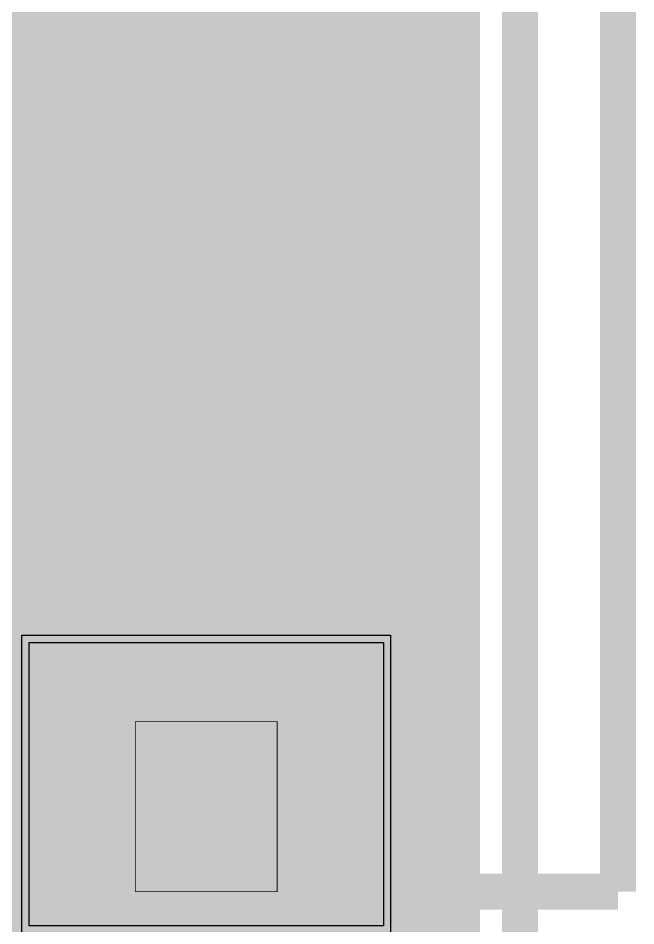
# Model space of a CAD drawing. Header units: millimetres. Extents: x -28.5 to 66.7, y -15.2 to 44.1.
# Drawn here: x 34.46 to 38.82, y 6.56 to 12.97 of the extents above; entities that cross this region are included whole.
import ezdxf

# ---------------------------------------------------------------- set-up
doc = ezdxf.new("R2010")
doc.units = ezdxf.units.MM
doc.header["$MEASUREMENT"] = 0
for name, color, linetype, true_color in [('Board-Outline-Layer', 7, 'Continuous', 0xff00ff), ('Bottom-Layer', 7, 'Continuous', 0x0000ff), ('Component-Shape-Layer', 7, 'Continuous', 0x00cccc), ('Inner1', 7, 'Continuous', 0x999966), ('Pin-Soldering-Layer', 7, 'Continuous', 0xcc9999), ('Top-Layer', 7, 'Continuous', 0xff0000), ('Top-Paste-Mask-Layer', 7, 'Continuous', 0x808080), ('Top-Silkscreen-Layer', 7, 'Continuous', 0xffcc00), ('Top-Solder-Mask-Layer', 7, 'Continuous', 0x800080)]:
    doc.layers.add(name, color=color, linetype=linetype, true_color=true_color)

msp = doc.modelspace()

# ---------------------------------------------------------------- hatches: boundary and pattern name
at = {"layer": 'Bottom-Layer'}
msp.add_hatch(color=256, dxfattribs=at).paths.add_polyline_path([(4.9851, 4.9851), (4.4113, 5.4268), (3.7435, 5.7071), (3.0263, 5.8072), (2.3074, 5.7206), (1.6345, 5.4529), (1.0525, 5.022), (0.6001, 4.4566), (0.3073, 3.7942), (0.3073, 24.2059), (0.6117, 23.5245), (1.0849, 22.9474), (1.6934, 22.5153), (2.3942, 22.2588), (3.1379, 22.1961), (3.8718, 22.3315), (4.5441, 22.6555), (5.1072, 23.1451), (5.5215, 23.7659), (5.7576, 24.4738), (5.9961, 24.3165), (6.2801, 24.2846), (6.5476, 24.385), (6.7404, 24.596), (6.8164, 24.8714), (6.7591, 25.1514), (6.581, 25.3748), (6.3208, 25.4931), (6.0354, 25.4803), (5.7868, 25.3394), (5.6335, 25.9725), (5.3385, 26.5533), (4.9176, 27.0504), (4.3934, 27.4372), (3.7942, 27.6927), (34.2059, 27.6927), (33.5435, 27.4), (32.9781, 26.9476), (32.5472, 26.3655), (32.2795, 25.6927), (32.1928, 24.9737), (32.293, 24.2565), (32.5732, 23.5888), (33.015, 23.015), (33.5888, 22.5732), (34.2565, 22.293), (34.9737, 22.1928), (35.6927, 22.2795), (36.3656, 22.5472), (36.9476, 22.9781), (37.4, 23.5435), (37.6927, 24.2059), (37.6927, 3.7942), (37.4, 4.4566), (36.9476, 5.022), (36.3656, 5.4529), (35.6927, 5.7206), (34.9737, 5.8072), (34.2565, 5.7071), (33.5888, 5.4268), (33.015, 4.9851), (32.5732, 4.4113), (32.293, 3.7435), (32.1928, 3.0263), (32.2795, 2.3074), (32.5472, 1.6345), (32.9781, 1.0525), (33.5435, 0.6001), (34.2059, 0.3073), (3.7942, 0.3073), (4.4566, 0.6001), (5.022, 1.0525), (5.4529, 1.6345), (5.7206, 2.3074), (5.8072, 3.0263), (5.7071, 3.7435), (5.4268, 4.4113)])
at = {"layer": 'Inner1'}
msp.add_hatch(color=256, dxfattribs=at).paths.add_polyline_path([(0.3073, 3.7942), (0.3073, 24.2059), (0.6117, 23.5245), (1.0849, 22.9474), (1.6934, 22.5153), (2.3942, 22.2588), (3.1379, 22.1961), (3.8718, 22.3315), (4.5441, 22.6555), (5.1072, 23.1451), (5.5215, 23.7659), (5.7576, 24.4738), (5.9961, 24.3165), (6.2801, 24.2846), (6.5476, 24.385), (6.7404, 24.596), (6.8164, 24.8714), (6.7591, 25.1514), (6.581, 25.3748), (6.3208, 25.4931), (6.0354, 25.4803), (5.7868, 25.3394), (5.6335, 25.9725), (5.3385, 26.5533), (4.9176, 27.0504), (4.3934, 27.4372), (3.7942, 27.6927), (34.2059, 27.6927), (33.5435, 27.4), (32.9781, 26.9476), (32.5472, 26.3655), (32.2795, 25.6927), (32.1928, 24.9737), (32.293, 24.2565), (32.5732, 23.5888), (33.015, 23.015), (33.5888, 22.5732), (34.2565, 22.293), (34.9737, 22.1928), (35.6927, 22.2795), (36.3656, 22.5472), (36.9476, 22.9781), (37.4, 23.5435), (37.6927, 24.2059), (37.6927, 3.7942), (37.4, 4.4566), (36.9476, 5.022), (36.3656, 5.4529), (35.6927, 5.7206), (34.9737, 5.8072), (34.2565, 5.7071), (33.5888, 5.4268), (33.015, 4.9851), (32.5732, 4.4113), (32.293, 3.7435), (32.1928, 3.0263), (32.2795, 2.3074), (32.5472, 1.6345), (32.9781, 1.0525), (33.5435, 0.6001), (34.2059, 0.3073), (3.7942, 0.3073), (4.4566, 0.6001), (5.022, 1.0525), (5.4529, 1.6345), (5.7206, 2.3074), (5.8072, 3.0263), (5.7071, 3.7435), (5.4268, 4.4113), (4.9851, 4.9851), (4.4113, 5.4268), (3.7435, 5.7071), (3.0263, 5.8072), (2.3074, 5.7206), (1.6345, 5.4529), (1.0525, 5.022), (0.6001, 4.4566)])
at = {"layer": 'Pin-Soldering-Layer'}
msp.add_hatch(color=256, dxfattribs=at).paths.add_polyline_path([(36.2876, 6.8001), (35.2876, 6.8001), (35.2876, 8.0001), (36.2876, 8.0001)])
msp.add_hatch(color=256, dxfattribs=at).paths.add_polyline_path([(36.2876, 6.8001), (35.2876, 6.8001), (35.2876, 8.0001), (36.2876, 8.0001)])
at = {"layer": 'Top-Layer'}
for points in [[(0.3073, 3.7942), (0.3073, 24.2059), (0.6117, 23.5245), (1.0849, 22.9474), (1.6934, 22.5153), (2.3942, 22.2588), (3.1379, 22.1961), (3.8718, 22.3315), (4.5441, 22.6555), (5.1072, 23.1451), (5.5215, 23.7659), (5.7576, 24.4738), (5.9753, 24.3245), (6.2356, 24.2807), (6.4902, 24.3506), (6.6916, 24.5212), (6.8478, 24.5212), (6.8478, 24.46), (6.9378, 24.2427), (7.1551, 24.1527), (7.9551, 24.1527), (8.1472, 24.2201), (8.255, 24.3928), (8.3047, 24.2816), (8.3937, 24.1984), (8.3937, 23.9526), (8.2867, 23.8408), (8.2477, 23.691), (8.2477, 22.791), (8.3377, 22.5737), (8.555, 22.4837), (9.355, 22.4837), (9.5286, 22.5374), (9.6415, 22.6797), (10.1237, 22.6797), (10.1543, 22.6805), (10.1849, 22.6831), (12.9405, 22.6831), (13.1136, 22.4783), (13.367, 22.3905), (13.6296, 22.4443), (13.8281, 22.6246), (13.9019, 22.5941), (13.9811, 22.5838), (14.5261, 22.5838), (14.7434, 22.6738), (14.8335, 22.8911), (14.8335, 23.1024), (14.9349, 23.1469), (15.0223, 23.2149), (15.3809, 23.5735), (15.3956, 23.5724), (15.4102, 23.5721), (15.8795, 23.5721), (15.9394, 23.5531), (16.0019, 23.5467), (16.26, 23.5467), (16.4166, 23.4049), (16.5124, 23.3459), (16.6229, 23.3254), (17.6665, 23.3254), (17.7841, 23.3488), (17.8838, 23.4154), (18.0625, 23.5941), (18.1291, 23.6938), (18.1525, 23.8114), (18.1525, 26.1652), (18.1291, 26.2828), (18.0625, 26.3825), (17.7527, 26.6923), (17.653, 26.7589), (17.5354, 26.7823), (16.7056, 26.7823), (16.588, 26.7589), (16.4883, 26.6923), (16.1787, 26.3827), (16.1121, 26.283), (16.0887, 26.1654), (16.0887, 24.7092), (15.8711, 24.4915), (15.4102, 24.4915), (15.3649, 24.4882), (15.3205, 24.4782), (15.2064, 24.4782), (15.0353, 24.4441), (14.8902, 24.3472), (14.854, 24.311), (14.854, 24.6411), (15.399, 25.1861), (15.4656, 25.2858), (15.489, 25.4034), (15.489, 27.1814), (15.4656, 27.299), (15.399, 27.3987), (15.272, 27.5257), (15.1722, 27.5924), (15.0546, 27.6157), (13.6894, 27.6157), (13.5718, 27.5924), (13.4721, 27.5257), (13.4195, 27.4732), (13.367, 27.5257), (13.2672, 27.5924), (13.1496, 27.6157), (11.8796, 27.6157), (11.762, 27.5924), (11.6623, 27.5257), (11.5353, 27.3987), (11.4687, 27.299), (11.4453, 27.1814), (11.4453, 25.0227), (11.3713, 24.9487), (10.1016, 24.9487), (9.984, 24.9253), (9.8843, 24.8587), (9.6623, 24.6367), (9.6623, 25.3241), (9.5722, 25.5414), (9.3549, 25.6314), (8.5549, 25.6314), (8.3628, 25.564), (8.255, 25.3913), (8.1472, 25.564), (7.9551, 25.6314), (7.1551, 25.6314), (6.9378, 25.5414), (6.8478, 25.3241), (6.8478, 25.2629), (6.6916, 25.2629), (6.6374, 25.3249), (6.5754, 25.3791), (6.5754, 26.0563), (6.6373, 26.1103), (6.6914, 26.1722), (6.8477, 26.1722), (6.8477, 26.0931), (6.9377, 25.8757), (7.155, 25.7857), (7.955, 25.7857), (8.1723, 25.8757), (8.2623, 26.0931), (8.2623, 26.9931), (8.1723, 27.2104), (7.955, 27.3004), (7.155, 27.3004), (6.9377, 27.2104), (6.8477, 26.9931), (6.8477, 26.9139), (6.6918, 26.9139), (6.4156, 27.1179), (6.073, 27.1411), (5.7719, 26.9763), (5.6068, 26.6751), (5.6299, 26.3326), (5.8338, 26.0563), (5.8338, 25.3791), (5.8098, 25.3598), (5.7868, 25.3394), (5.6335, 25.9725), (5.3385, 26.5533), (4.9176, 27.0504), (4.3934, 27.4372), (3.7942, 27.6927), (34.2059, 27.6927), (33.5435, 27.4), (32.9781, 26.9476), (32.5472, 26.3655), (32.2795, 25.6927), (32.1928, 24.9737), (32.293, 24.2565), (32.5732, 23.5888), (33.015, 23.015), (33.5888, 22.5732), (34.2565, 22.293), (34.9737, 22.1928), (35.6927, 22.2795), (36.3656, 22.5472), (36.9476, 22.9781), (37.4, 23.5435), (37.6927, 24.2059), (37.6927, 3.7942), (37.4, 4.4566), (36.9476, 5.022), (36.3656, 5.4529), (35.6927, 5.7206), (34.9737, 5.8072), (34.2565, 5.7071), (33.5888, 5.4268), (33.015, 4.9851), (32.5732, 4.4113), (32.293, 3.7435), (32.1928, 3.0263), (32.2795, 2.3074), (32.5472, 1.6345), (32.9781, 1.0525), (33.5435, 0.6001), (34.2059, 0.3073), (3.7942, 0.3073), (4.4566, 0.6001), (5.022, 1.0525), (5.4529, 1.6345), (5.7206, 2.3074), (5.8072, 3.0263), (5.7071, 3.7435), (5.4268, 4.4113), (4.9851, 4.9851), (4.4113, 5.4268), (3.7435, 5.7071), (3.0263, 5.8072), (2.3074, 5.7206), (1.6345, 5.4529), (1.0525, 5.022), (0.6001, 4.4566)], [(37.0375, 6.5601), (34.5375, 6.5601), (34.5375, 8.5601), (37.0375, 8.5601)]]:
    msp.add_hatch(color=256, dxfattribs=at).paths.add_polyline_path(points)
at = {"layer": 'Top-Paste-Mask-Layer'}
msp.add_hatch(color=256, dxfattribs=at).paths.add_polyline_path([(37.0375, 6.5601), (34.5375, 6.5601), (34.5375, 8.5601), (37.0375, 8.5601)])
at = {"layer": 'Top-Solder-Mask-Layer'}
msp.add_hatch(color=256, dxfattribs=at).paths.add_polyline_path([(37.0876, 6.5101), (34.4875, 6.5101), (34.4875, 8.6101), (37.0876, 8.6101)])

# ---------------------------------------------------------------- linework, layer by layer
at = {"layer": 'Board-Outline-Layer', "const_width": 0.254}
msp.add_lwpolyline([(0, 3), (0, 25.0001, -0.414), (3, 28.0001), (35.0001, 28.0001, -0.414), (38.0001, 25.0001), (38.0001, 3, -0.414), (35.0001, 0), (3, 0, -0.414)], format="xyb", close=True, dxfattribs=at)
at = {"layer": 'Bottom-Layer', "const_width": 0.0508}
msp.add_lwpolyline([(37.6927, 24.2059), (37.6927, 3.7942), (37.4, 4.4566), (36.9476, 5.022), (36.3656, 5.4529), (35.6927, 5.7206), (34.9737, 5.8072), (34.2565, 5.7071), (33.5888, 5.4268), (33.015, 4.9851), (32.5732, 4.4113), (32.293, 3.7435), (32.1928, 3.0263), (32.2795, 2.3074), (32.5472, 1.6345), (32.9781, 1.0525), (33.5435, 0.6001), (34.2059, 0.3073), (3.7942, 0.3073)], dxfattribs=at)
at = {"layer": 'Component-Shape-Layer', "const_width": 0.0508}
msp.add_lwpolyline([(38.6576, 6.8001), (33.5376, 6.8001), (33.5376, 21.2002), (38.6576, 21.2002)], close=True, dxfattribs=at)
msp.add_lwpolyline([(38.6576, 6.8001), (33.5376, 6.8001), (33.5376, 21.2002), (38.6576, 21.2002)], close=True, dxfattribs=at)
at = {"layer": 'Inner1', "const_width": 0.0508}
msp.add_lwpolyline([(37.6927, 24.2059), (37.6927, 3.7942), (37.4, 4.4566), (36.9476, 5.022), (36.3656, 5.4529), (35.6927, 5.7206), (34.9737, 5.8072), (34.2565, 5.7071), (33.5888, 5.4268), (33.015, 4.9851), (32.5732, 4.4113), (32.293, 3.7435), (32.1928, 3.0263), (32.2795, 2.3074), (32.5472, 1.6345), (32.9781, 1.0525), (33.5435, 0.6001), (34.2059, 0.3073), (3.7942, 0.3073)], dxfattribs=at)
at = {"layer": 'Pin-Soldering-Layer', "const_width": 0.00508}
msp.add_lwpolyline([(36.2876, 6.8001), (35.2876, 6.8001), (35.2876, 8.0001), (36.2876, 8.0001)], close=True, dxfattribs=at)
msp.add_lwpolyline([(36.2876, 6.8001), (35.2876, 6.8001), (35.2876, 8.0001), (36.2876, 8.0001)], close=True, dxfattribs=at)
at = {"layer": 'Top-Layer'}
for points, const_width in [([(37.6927, 24.2059), (37.6927, 3.7942), (37.4, 4.4566), (36.9476, 5.022), (36.3656, 5.4529), (35.6927, 5.7206), (34.9737, 5.8072), (34.2565, 5.7071), (33.5888, 5.4268), (33.015, 4.9851), (32.5732, 4.4113), (32.293, 3.7435), (32.1928, 3.0263), (32.2795, 2.3074), (32.5472, 1.6345), (32.9781, 1.0525), (33.5435, 0.6001), (34.2059, 0.3073), (3.7942, 0.3073)], 0.0508), ([(34.2126, 9.25), (35.7875, 7.675)], 0.127), ([(35.7875, 7.675), (35.7875, 7.5601)], 0.127)]:
    msp.add_lwpolyline(points, dxfattribs=dict(at, const_width=const_width))
msp.add_lwpolyline([(37.0375, 6.5601), (34.5375, 6.5601), (34.5375, 8.5601), (37.0375, 8.5601)], close=True, dxfattribs=at)
at = {"layer": 'Top-Paste-Mask-Layer'}
msp.add_lwpolyline([(37.0375, 6.5601), (34.5375, 6.5601), (34.5375, 8.5601), (37.0375, 8.5601)], close=True, dxfattribs=at)
at = {"layer": 'Top-Silkscreen-Layer', "const_width": 0.254}
for points in [[(38.6911, 6.8001), (38.6911, 21.2001)], [(38.6911, 6.8001), (38.6911, 21.2001)], [(38.4126, 6.8001), (37.2688, 6.8001)], [(38.4126, 6.8001), (37.2688, 6.8001)], [(38.4126, 6.8001), (38.6911, 6.8001)], [(38.4126, 6.8001), (38.6911, 6.8001)]]:
    msp.add_lwpolyline(points, dxfattribs=at)
at = {"layer": 'Top-Solder-Mask-Layer'}
msp.add_lwpolyline([(37.0876, 6.5101), (34.4875, 6.5101), (34.4875, 8.6101), (37.0876, 8.6101)], close=True, dxfattribs=at)

doc.saveas('drawing.dxf')
